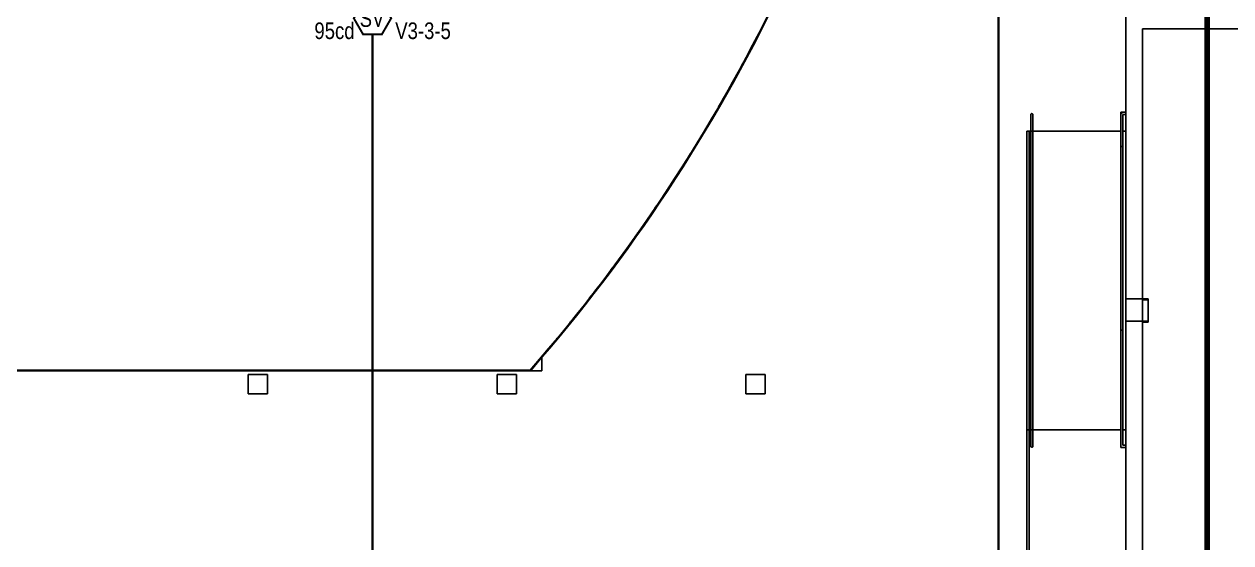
# Model space of a CAD drawing. Header units: inches. Extents: x 3516 to 15434, y -1454 to 5991.
# Drawn here: x 10942 to 11815, y 1517 to 1893 of the extents above; entities that cross this region are included whole.
import ezdxf
from ezdxf.enums import TextEntityAlignment as Align

# ---------------------------------------------------------------- set-up
doc = ezdxf.new("R2010")
doc.units = ezdxf.units.IN
doc.header["$LTSCALE"] = 0.25
doc.header["$MEASUREMENT"] = 0
for name, color, linetype in [('BACKGROUND', 8, 'Continuous'), ('CONDUIT', 6, 'Continuous'), ('SPEAKER STROBE', 1, 'Continuous')]:
    doc.layers.add(name, color=color, linetype=linetype)
doc.styles.add('Arial', font='arial.ttf', dxfattribs={"width": 0.8})

# ---------------------------------------------------------------- blocks, each defined once
blk = doc.blocks.new('GC-S7VM')
at = {"layer": 'SPEAKER STROBE', "const_width": 1.46}
blk.add_lwpolyline([(13.83, 0.21), (7.08, 11.9), (-6.42, 11.9), (-13.17, 0.21), (-6.42, -11.49), (7.08, -11.49)], close=True, dxfattribs=at)
at = {"layer": 'SPEAKER STROBE', "style": 'Arial', "width": 0.8}
blk.add_text('SV', height=12, dxfattribs=at).set_placement((0, 0), align=Align.MIDDLE)
for tag, p in [('C', (-12.95, 11.52)), ('CANDELA', (-12.62, -8.82)), ('1/2W', (-12.62, -29.16))]:
    blk.add_attdef(tag, text='', height=12, dxfattribs=at).set_placement(p, align=Align.MIDDLE_RIGHT)
for tag, p in [('Speaker_Circuit', (16.8, 11.52)), ('Visual_Circuit', (16.8, -8.82))]:
    blk.add_attdef(tag, text='', height=12, dxfattribs=at).set_placement(p, align=Align.MIDDLE_LEFT)

msp = doc.modelspace()

# ---------------------------------------------------------------- linework, layer by layer
at = {"lineweight": 0, "const_width": 4}
msp.add_lwpolyline([(11797.95, 3068.14), (11797.95, 1484.27)], dxfattribs=at)
at = {"layer": 'BACKGROUND'}
for p, q in [((11739.17, 3222.88), (11739.17, 1587.7)), ((11751.17, 1328.88), (11751.17, 1889.13)), ((11751.17, 1889.13), (13703.17, 1889.13)), ((11739.17, 1828.7), (11735.42, 1828.7)), ((11735.42, 1828.7), (11735.42, 1803.92)), ((11735.42, 1828.7), (11735.42, 1803.95)), ((11739.17, 1828.7), (11735.42, 1828.7)), ((11736.92, 1827.2), (11739.17, 1827.2)), ((11736.92, 1803.92), (11736.92, 1827.2)), ((11736.92, 1827.2), (11736.92, 1803.95)), ((11739.17, 1827.2), (11736.92, 1827.2)), ((11670.34, 1822.95), (11670.34, 1814.95)), ((11671.84, 1814.95), (11671.84, 1822.95)), ((11667.59, 1814.95), (11669.09, 1814.95)), ((11667.59, 1598.95), (11667.59, 1814.95)), ((11669.09, 1598.95), (11669.09, 1814.95)), ((11669.17, 1814.95), (11670.34, 1814.95)), ((11669.17, 1814.95), (11669.17, 1598.95)), ((11670.34, 1814.95), (11671.84, 1814.95)), ((11670.34, 1598.95), (11670.34, 1814.95)), ((11671.09, 1814.95), (11671, 1814.95)), ((11671.18, 1814.95), (11671.09, 1814.95)), ((11671.84, 1814.95), (11735.42, 1814.95)), ((11671.84, 1598.95), (11671.84, 1814.95)), ((11736.92, 1814.95), (11739.17, 1814.95)), ((11735.42, 1803.95), (11735.42, 1598.95)), ((11735.42, 1803.92), (11735.42, 1661.92)), ((11736.92, 1803.95), (11736.92, 1598.95)), ((11736.92, 1661.92), (11736.92, 1803.92)), ((11755.17, 1693.63), (11739.17, 1693.63)), ((11739.17, 1693.63), (11739.17, 1677.63)), ((11755.17, 1692.88), (11751.17, 1692.88)), ((11751.17, 1692.88), (11751.17, 1676.88)), ((11755.17, 1677.63), (11755.17, 1693.63)), ((11755.17, 1676.88), (11755.17, 1692.88)), ((11739.17, 1677.63), (11755.17, 1677.63)), ((11751.17, 1676.88), (11755.17, 1676.88)), ((11316.54, 1641.65), (11316.54, 1651.22)), ((10782.2, 1641.65), (11307.67, 1641.65)), ((11308.77, 1642.15), (10782.7, 1642.15)), ((11307.67, 1641.65), (11308.11, 1642.15)), ((11307.67, 1641.65), (11316.54, 1641.65)), ((11118.17, 1638.88), (11104.17, 1638.88)), ((11104.17, 1638.88), (11104.17, 1624.88)), ((11118.17, 1624.88), (11118.17, 1638.88)), ((11298.17, 1638.88), (11284.17, 1638.88)), ((11284.17, 1638.88), (11284.17, 1624.88)), ((11298.17, 1624.88), (11298.17, 1638.88)), ((11478.17, 1638.88), (11464.17, 1638.88)), ((11464.17, 1638.88), (11464.17, 1624.88)), ((11478.17, 1624.88), (11478.17, 1638.88)), ((11104.17, 1624.88), (11118.17, 1624.88)), ((11284.17, 1624.88), (11298.17, 1624.88)), ((11464.17, 1624.88), (11478.17, 1624.88)), ((11669.09, 1598.95), (11667.59, 1598.95)), ((11667.59, 1598.95), (11667.59, 1505.81)), ((11669.09, 1505.81), (11669.09, 1599.2)), ((11669.17, 1598.95), (11670.34, 1598.95)), ((11670.34, 1598.95), (11669.17, 1598.95)), ((11669.17, 1598.95), (11669.17, 1504.19)), ((11671.84, 1598.95), (11670.34, 1598.95)), ((11670.34, 1598.95), (11670.34, 1590.95)), ((11671, 1598.95), (11671.09, 1598.95)), ((11671.09, 1598.95), (11671.18, 1598.95)), ((11671.84, 1598.95), (11735.42, 1598.95)), ((11671.84, 1590.95), (11671.84, 1598.95)), ((11735.42, 1598.95), (11671.84, 1598.95)), ((11735.42, 1598.95), (11735.42, 1586.2)), ((11736.92, 1598.95), (11739.17, 1598.95)), ((11739.17, 1598.95), (11736.92, 1598.95)), ((11736.92, 1598.95), (11736.92, 1587.7)), ((11735.42, 1586.2), (11739.17, 1586.2)), ((11736.92, 1587.7), (11739.17, 1587.7)), ((11739.17, 1587.7), (11739.17, 1586.2)), ((11739.17, 1586.2), (11739.17, 1328.88))]:
    msp.add_line(p, q, dxfattribs=at)
at = {"layer": 'BACKGROUND', "flags": 128}
for points in [[(11670.34, 1826.95), (11670.34, 1826.98), (11670.34, 1827.01), (11670.34, 1827.04), (11670.35, 1827.07), (11670.35, 1827.1), (11670.36, 1827.13), (11670.37, 1827.16), (11670.38, 1827.19), (11670.39, 1827.22), (11670.4, 1827.25), (11670.41, 1827.27), (11670.42, 1827.3), (11670.44, 1827.33), (11670.45, 1827.35), (11670.47, 1827.38), (11670.49, 1827.4), (11670.51, 1827.43), (11670.53, 1827.45), (11670.55, 1827.47), (11670.57, 1827.49), (11670.59, 1827.51), (11670.61, 1827.53), (11670.63, 1827.55), (11670.66, 1827.57), (11670.68, 1827.59), (11670.71, 1827.6)], [(11670.34, 1822.95), (11670.34, 1823.11), (11670.34, 1823.27), (11670.34, 1823.43), (11670.34, 1823.59), (11670.34, 1823.75), (11670.34, 1823.91), (11670.34, 1824.06), (11670.34, 1824.21), (11670.34, 1824.36), (11670.34, 1824.51), (11670.34, 1824.66), (11670.34, 1824.8), (11670.34, 1824.94), (11670.34, 1825.08), (11670.34, 1825.21), (11670.34, 1825.34), (11670.34, 1825.47), (11670.34, 1825.59), (11670.34, 1825.71), (11670.34, 1825.82), (11670.34, 1825.93), (11670.34, 1826.04), (11670.34, 1826.14), (11670.34, 1826.23), (11670.34, 1826.32), (11670.34, 1826.4), (11670.34, 1826.48), (11670.34, 1826.56), (11670.34, 1826.62), (11670.34, 1826.68), (11670.34, 1826.74), (11670.34, 1826.79), (11670.34, 1826.83), (11670.34, 1826.87), (11670.34, 1826.9), (11670.34, 1826.92), (11670.34, 1826.94), (11670.34, 1826.95), (11670.34, 1826.95), (11670.34, 1826.95)], [(11670.34, 1826.95), (11670.34, 1826.95), (11670.34, 1826.94), (11670.34, 1826.93), (11670.34, 1826.9), (11670.34, 1826.87), (11670.34, 1826.84), (11670.34, 1826.8), (11670.34, 1826.75), (11670.34, 1826.7), (11670.34, 1826.64), (11670.34, 1826.57), (11670.34, 1826.5), (11670.34, 1826.43), (11670.34, 1826.34), (11670.34, 1826.26), (11670.34, 1826.16), (11670.34, 1826.06), (11670.34, 1825.96), (11670.34, 1825.85), (11670.34, 1825.74), (11670.34, 1825.62), (11670.34, 1825.5), (11670.34, 1825.38), (11670.34, 1825.25), (11670.34, 1825.12), (11670.34, 1824.98), (11670.34, 1824.84), (11670.34, 1824.7), (11670.34, 1824.55), (11670.34, 1824.4), (11670.34, 1824.25), (11670.34, 1824.1), (11670.34, 1823.95), (11670.34, 1823.79), (11670.34, 1823.63), (11670.34, 1823.48), (11670.34, 1823.32), (11670.34, 1823.16), (11670.34, 1823), (11670.34, 1822.95)], [(11670.9, 1827.68), (11670.93, 1827.69), (11670.96, 1827.69), (11670.99, 1827.7), (11671.02, 1827.7), (11671.05, 1827.7), (11671.08, 1827.7), (11671.09, 1827.7)], [(11671.09, 1827.7), (11671.12, 1827.7), (11671.15, 1827.7), (11671.18, 1827.7), (11671.21, 1827.7), (11671.24, 1827.69), (11671.27, 1827.68), (11671.3, 1827.68), (11671.33, 1827.67), (11671.35, 1827.66), (11671.38, 1827.65), (11671.41, 1827.63), (11671.44, 1827.62), (11671.46, 1827.61), (11671.49, 1827.59), (11671.51, 1827.57), (11671.54, 1827.56), (11671.56, 1827.54), (11671.58, 1827.52), (11671.61, 1827.5), (11671.63, 1827.48), (11671.65, 1827.46), (11671.67, 1827.43), (11671.69, 1827.41), (11671.7, 1827.38), (11671.72, 1827.36), (11671.74, 1827.33), (11671.75, 1827.31), (11671.76, 1827.28), (11671.78, 1827.25), (11671.79, 1827.23), (11671.8, 1827.2), (11671.81, 1827.17), (11671.82, 1827.14), (11671.82, 1827.11), (11671.83, 1827.08), (11671.83, 1827.05), (11671.84, 1827.02), (11671.84, 1826.99), (11671.84, 1826.96), (11671.84, 1826.95)], [(11671.84, 1826.95), (11671.84, 1826.95), (11671.84, 1826.94), (11671.84, 1826.93), (11671.84, 1826.9), (11671.84, 1826.87), (11671.84, 1826.84), (11671.84, 1826.8), (11671.84, 1826.75), (11671.84, 1826.7), (11671.84, 1826.64), (11671.84, 1826.57), (11671.84, 1826.5), (11671.84, 1826.43), (11671.84, 1826.34), (11671.84, 1826.26), (11671.84, 1826.16), (11671.84, 1826.06), (11671.84, 1825.96), (11671.84, 1825.85), (11671.84, 1825.74), (11671.84, 1825.62), (11671.84, 1825.5), (11671.84, 1825.38), (11671.84, 1825.25), (11671.84, 1825.12), (11671.84, 1824.98), (11671.84, 1824.84), (11671.84, 1824.7), (11671.84, 1824.55), (11671.84, 1824.4), (11671.84, 1824.25), (11671.84, 1824.1), (11671.84, 1823.95), (11671.84, 1823.79), (11671.84, 1823.63), (11671.84, 1823.48), (11671.84, 1823.32), (11671.84, 1823.16), (11671.84, 1823), (11671.84, 1822.95)], [(11671.84, 1822.95), (11671.84, 1823.11), (11671.84, 1823.27), (11671.84, 1823.43), (11671.84, 1823.59), (11671.84, 1823.75), (11671.84, 1823.91), (11671.84, 1824.06), (11671.84, 1824.21), (11671.84, 1824.36), (11671.84, 1824.51), (11671.84, 1824.66), (11671.84, 1824.8), (11671.84, 1824.94), (11671.84, 1825.08), (11671.84, 1825.21), (11671.84, 1825.34), (11671.84, 1825.47), (11671.84, 1825.59), (11671.84, 1825.71), (11671.84, 1825.82), (11671.84, 1825.93), (11671.84, 1826.04), (11671.84, 1826.14), (11671.84, 1826.23), (11671.84, 1826.32), (11671.84, 1826.4), (11671.84, 1826.48), (11671.84, 1826.56), (11671.84, 1826.62), (11671.84, 1826.68), (11671.84, 1826.74), (11671.84, 1826.79), (11671.84, 1826.83), (11671.84, 1826.87), (11671.84, 1826.9), (11671.84, 1826.92), (11671.84, 1826.94), (11671.84, 1826.95), (11671.84, 1826.95), (11671.84, 1826.95)], [(11736.28, 1670.84), (11736.23, 1670.92), (11736.1, 1670.92), (11736.05, 1670.84)], [(11670.34, 1590.95), (11670.34, 1590.79), (11670.34, 1590.63), (11670.34, 1590.48), (11670.34, 1590.32), (11670.34, 1590.16), (11670.34, 1590), (11670.34, 1589.85), (11670.34, 1589.7), (11670.34, 1589.55), (11670.34, 1589.4), (11670.34, 1589.25), (11670.34, 1589.11), (11670.34, 1588.97), (11670.34, 1588.83), (11670.34, 1588.7), (11670.34, 1588.57), (11670.34, 1588.44), (11670.34, 1588.32), (11670.34, 1588.2), (11670.34, 1588.09), (11670.34, 1587.98), (11670.34, 1587.87), (11670.34, 1587.77), (11670.34, 1587.68), (11670.34, 1587.59), (11670.34, 1587.51), (11670.34, 1587.43), (11670.34, 1587.35), (11670.34, 1587.29), (11670.34, 1587.23), (11670.34, 1587.17), (11670.34, 1587.12), (11670.34, 1587.08), (11670.34, 1587.04), (11670.34, 1587.01), (11670.34, 1586.99), (11670.34, 1586.97), (11670.34, 1586.96), (11670.34, 1586.95), (11670.34, 1586.95)], [(11670.34, 1586.95), (11670.34, 1586.96), (11670.34, 1586.97), (11670.34, 1586.98), (11670.34, 1587.01), (11670.34, 1587.03), (11670.34, 1587.07), (11670.34, 1587.11), (11670.34, 1587.16), (11670.34, 1587.21), (11670.34, 1587.27), (11670.34, 1587.34), (11670.34, 1587.41), (11670.34, 1587.48), (11670.34, 1587.57), (11670.34, 1587.65), (11670.34, 1587.75), (11670.34, 1587.84), (11670.34, 1587.95), (11670.34, 1588.06), (11670.34, 1588.17), (11670.34, 1588.28), (11670.34, 1588.41), (11670.34, 1588.53), (11670.34, 1588.66), (11670.34, 1588.79), (11670.34, 1588.93), (11670.34, 1589.07), (11670.34, 1589.21), (11670.34, 1589.36), (11670.34, 1589.51), (11670.34, 1589.66), (11670.34, 1589.81), (11670.34, 1589.96), (11670.34, 1590.12), (11670.34, 1590.27), (11670.34, 1590.43), (11670.34, 1590.59), (11670.34, 1590.75), (11670.34, 1590.91), (11670.34, 1590.95)], [(11671.84, 1586.95), (11671.84, 1586.96), (11671.84, 1586.97), (11671.84, 1586.98), (11671.84, 1587.01), (11671.84, 1587.03), (11671.84, 1587.07), (11671.84, 1587.11), (11671.84, 1587.16), (11671.84, 1587.21), (11671.84, 1587.27), (11671.84, 1587.34), (11671.84, 1587.41), (11671.84, 1587.48), (11671.84, 1587.57), (11671.84, 1587.65), (11671.84, 1587.75), (11671.84, 1587.84), (11671.84, 1587.95), (11671.84, 1588.06), (11671.84, 1588.17), (11671.84, 1588.28), (11671.84, 1588.41), (11671.84, 1588.53), (11671.84, 1588.66), (11671.84, 1588.79), (11671.84, 1588.93), (11671.84, 1589.07), (11671.84, 1589.21), (11671.84, 1589.36), (11671.84, 1589.51), (11671.84, 1589.66), (11671.84, 1589.81), (11671.84, 1589.96), (11671.84, 1590.12), (11671.84, 1590.27), (11671.84, 1590.43), (11671.84, 1590.59), (11671.84, 1590.75), (11671.84, 1590.91), (11671.84, 1590.95)], [(11671.84, 1590.95), (11671.84, 1590.79), (11671.84, 1590.63), (11671.84, 1590.48), (11671.84, 1590.32), (11671.84, 1590.16), (11671.84, 1590), (11671.84, 1589.85), (11671.84, 1589.7), (11671.84, 1589.55), (11671.84, 1589.4), (11671.84, 1589.25), (11671.84, 1589.11), (11671.84, 1588.97), (11671.84, 1588.83), (11671.84, 1588.7), (11671.84, 1588.57), (11671.84, 1588.44), (11671.84, 1588.32), (11671.84, 1588.2), (11671.84, 1588.09), (11671.84, 1587.98), (11671.84, 1587.87), (11671.84, 1587.77), (11671.84, 1587.68), (11671.84, 1587.59), (11671.84, 1587.51), (11671.84, 1587.43), (11671.84, 1587.35), (11671.84, 1587.29), (11671.84, 1587.23), (11671.84, 1587.17), (11671.84, 1587.12), (11671.84, 1587.08), (11671.84, 1587.04), (11671.84, 1587.01), (11671.84, 1586.99), (11671.84, 1586.97), (11671.84, 1586.96), (11671.84, 1586.95), (11671.84, 1586.95)], [(11670.72, 1586.3), (11670.69, 1586.32), (11670.67, 1586.34), (11670.64, 1586.35), (11670.62, 1586.37), (11670.59, 1586.39), (11670.57, 1586.41), (11670.55, 1586.43), (11670.53, 1586.45), (11670.51, 1586.48), (11670.49, 1586.5), (11670.47, 1586.52), (11670.46, 1586.55), (11670.44, 1586.57), (11670.43, 1586.6), (11670.41, 1586.63), (11670.4, 1586.66), (11670.39, 1586.68), (11670.38, 1586.71), (11670.37, 1586.74), (11670.36, 1586.77), (11670.36, 1586.8), (11670.35, 1586.83), (11670.35, 1586.86), (11670.34, 1586.89), (11670.34, 1586.92), (11670.34, 1586.95), (11670.34, 1586.95)], [(11671.09, 1586.2), (11671.06, 1586.21), (11671.03, 1586.21), (11671, 1586.21), (11670.97, 1586.21), (11670.94, 1586.22), (11670.91, 1586.23)], [(11671.84, 1586.95), (11671.84, 1586.92), (11671.84, 1586.89), (11671.83, 1586.86), (11671.83, 1586.84), (11671.82, 1586.81), (11671.82, 1586.78), (11671.81, 1586.75), (11671.8, 1586.72), (11671.79, 1586.69), (11671.78, 1586.66), (11671.77, 1586.64), (11671.75, 1586.61), (11671.74, 1586.58), (11671.72, 1586.56), (11671.71, 1586.53), (11671.69, 1586.51), (11671.67, 1586.48), (11671.65, 1586.46), (11671.63, 1586.44), (11671.61, 1586.42), (11671.59, 1586.4), (11671.57, 1586.38), (11671.54, 1586.36), (11671.52, 1586.34), (11671.49, 1586.32), (11671.47, 1586.31), (11671.44, 1586.29), (11671.42, 1586.28), (11671.39, 1586.27), (11671.36, 1586.26), (11671.33, 1586.25), (11671.3, 1586.24), (11671.28, 1586.23), (11671.25, 1586.22), (11671.22, 1586.22), (11671.19, 1586.21), (11671.16, 1586.21), (11671.13, 1586.21), (11671.1, 1586.2), (11671.09, 1586.2)]]:
    msp.add_lwpolyline(points, dxfattribs=at)
at = {"layer": 'BACKGROUND'}
for radius, start, end in [(1209.13, 318.83669, 349.75942), (1209.63, 318.8574, 349.76155), (1209.13, 332.22366, 332.77719), (1209.13, 331.08669, 331.64056), (1209.13, 329.94976, 330.50392), (1209.13, 328.81286, 329.36728), (1209.13, 327.676, 328.23063), (1209.13, 326.53917, 327.09396), (1209.13, 325.40236, 325.95728), (1209.13, 324.26557, 324.82059), (1209.13, 323.12881, 323.68389), (1209.13, 321.99206, 322.54718), (1209.13, 320.85533, 321.41044), (1209.13, 319.71862, 320.27369)]:
    msp.add_arc((10397.83, 2438.01), radius, start, end, dxfattribs=at)
msp.add_open_spline([(11736.07, 1828.05), (11736.09, 1828.03), (11736.12, 1828), (11736.17, 1827.95), (11736.21, 1827.91), (11736.24, 1827.88), (11736.26, 1827.86)], degree=3, knots=[0.46086968, 0.46086968, 0.46086968, 0.46086968, 0.47916667, 0.5, 0.52083333, 0.53913032, 0.53913032, 0.53913032, 0.53913032], dxfattribs=at)
msp.add_open_spline([(11736.07, 1803.95), (11736.1, 1803.95), (11736.17, 1803.95), (11736.23, 1803.95), (11736.26, 1803.95)], degree=3, dxfattribs=at)
at = {"layer": 'CONDUIT', "lineweight": 0, "const_width": 1.5}
for points in [[(11647.02, 2032.32), (11647.02, 1479.85)], [(11194.05, 1479.64), (11194.05, 1885.03)]]:
    msp.add_lwpolyline(points, dxfattribs=at)

# ---------------------------------------------------------------- block references
at = {"layer": 'SPEAKER STROBE'}
msp.add_blockref('GC-S7VM', (11193.73, 1896.52), dxfattribs=at).add_auto_attribs({'C': 'C,WG,1W', 'Speaker_Circuit': 'S26', 'Visual_Circuit': 'V3-3-5', 'CANDELA': '95cd'})

doc.saveas('drawing.dxf')
